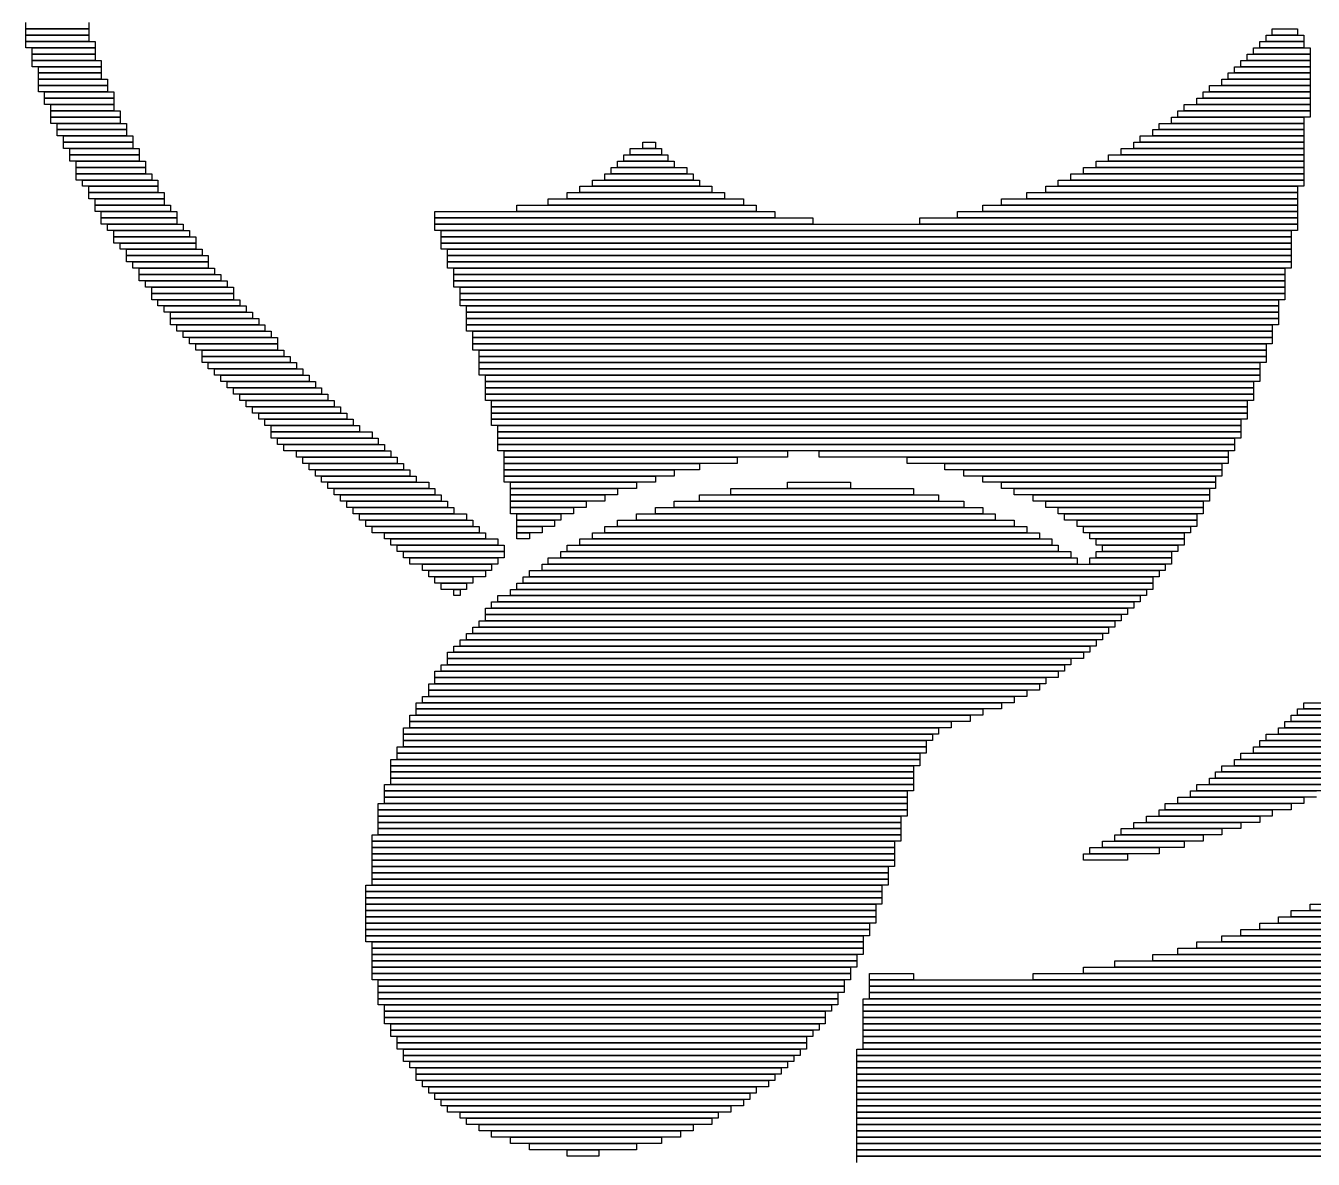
# Model space of a CAD drawing. Extents: x 179 to 881, y 71 to 994.
# Drawn here: x 182 to 386.5, y 478.5 to 658.5 of the extents above; entities that cross this region are included whole.
import ezdxf

# ---------------------------------------------------------------- set-up
doc = ezdxf.new("R2010")
doc.units = 0

msp = doc.modelspace()

# ---------------------------------------------------------------- linework, layer by layer
for p, q in [((182, 658), (182, 659)), ((192, 659), (192, 658)), ((192, 658), (182, 658)), ((182, 658), (192, 658)), ((182, 657), (182, 658)), ((192, 657), (182, 657)), ((182, 657), (192, 657)), ((182, 656), (182, 657)), ((192, 658), (192, 657)), ((192, 657), (192, 656)), ((379, 657), (385, 657)), ((379, 656), (379, 657)), ((380, 658), (384, 658)), ((380, 657), (380, 658)), ((384, 657), (380, 657)), ((384, 658), (384, 657)), ((385, 657), (385, 656)), ((192, 656), (182, 656)), ((182, 656), (193, 656)), ((182, 655), (182, 656)), ((193, 655), (182, 655)), ((183, 655), (193, 655)), ((183, 654), (183, 655)), ((193, 656), (193, 655)), ((193, 655), (193, 654)), ((377, 655), (386, 655)), ((377, 654), (377, 655)), ((378, 656), (385, 656)), ((378, 655), (378, 656)), ((385, 655), (378, 655)), ((385, 656), (379, 656)), ((385, 656), (385, 655)), ((386, 655), (386, 654)), ((193, 654), (183, 654)), ((183, 654), (193, 654)), ((183, 653), (183, 654)), ((193, 653), (183, 653)), ((183, 653), (194, 653)), ((183, 652), (183, 653)), ((193, 654), (193, 653)), ((194, 653), (194, 652)), ((375, 653), (386, 653)), ((375, 652), (375, 653)), ((376, 654), (386, 654)), ((376, 653), (376, 654)), ((386, 653), (376, 653)), ((386, 654), (377, 654)), ((386, 654), (386, 653)), ((386, 653), (386, 652)), ((194, 652), (183, 652)), ((184, 652), (194, 652)), ((184, 651), (184, 652)), ((194, 651), (184, 651)), ((184, 651), (194, 651)), ((184, 650), (184, 651)), ((194, 652), (194, 651)), ((194, 651), (194, 650)), ((373, 651), (386, 651)), ((373, 650), (373, 651)), ((374, 652), (386, 652)), ((374, 651), (374, 652)), ((386, 651), (374, 651)), ((386, 652), (375, 652)), ((386, 652), (386, 651)), ((386, 651), (386, 650)), ((194, 650), (184, 650)), ((184, 650), (195, 650)), ((184, 649), (184, 650)), ((195, 649), (184, 649)), ((184, 649), (195, 649)), ((184, 648), (184, 649)), ((195, 650), (195, 649)), ((195, 649), (195, 648)), ((370, 649), (386, 649)), ((370, 648), (370, 649)), ((372, 650), (386, 650)), ((372, 649), (372, 650)), ((386, 649), (372, 649)), ((386, 650), (373, 650)), ((386, 650), (386, 649)), ((386, 649), (386, 648)), ((195, 648), (184, 648)), ((185, 648), (196, 648)), ((185, 647), (185, 648)), ((196, 647), (185, 647)), ((185, 647), (196, 647)), ((185, 646), (185, 647)), ((196, 648), (196, 647)), ((196, 647), (196, 646)), ((368, 647), (386, 647)), ((368, 646), (368, 647)), ((369, 648), (386, 648)), ((369, 647), (369, 648)), ((386, 647), (369, 647)), ((386, 648), (370, 648)), ((386, 648), (386, 647)), ((386, 647), (386, 646)), ((196, 646), (185, 646)), ((186, 646), (196, 646)), ((186, 645), (186, 646)), ((196, 645), (186, 645)), ((186, 645), (197, 645)), ((186, 644), (186, 645)), ((196, 646), (196, 645)), ((197, 645), (197, 644)), ((365, 645), (386, 645)), ((365, 644), (365, 645)), ((366, 646), (386, 646)), ((366, 645), (366, 646)), ((386, 645), (366, 645)), ((386, 646), (368, 646)), ((386, 646), (386, 645)), ((386, 645), (386, 644)), ((197, 644), (186, 644)), ((186, 644), (197, 644)), ((186, 643), (186, 644)), ((197, 643), (186, 643)), ((187, 643), (198, 643)), ((187, 642), (187, 643)), ((197, 644), (197, 643)), ((198, 643), (198, 642)), ((362, 643), (385, 643)), ((362, 642), (362, 643)), ((364, 644), (385, 644)), ((364, 643), (364, 644)), ((385, 643), (364, 643)), ((386, 644), (365, 644)), ((385, 644), (385, 643)), ((385, 643), (385, 642)), ((198, 642), (187, 642)), ((187, 642), (198, 642)), ((187, 641), (187, 642)), ((198, 641), (187, 641)), ((188, 641), (199, 641)), ((188, 640), (188, 641)), ((198, 642), (198, 641)), ((199, 641), (199, 640)), ((359, 641), (385, 641)), ((359, 640), (359, 641)), ((361, 642), (385, 642)), ((361, 641), (361, 642)), ((385, 641), (361, 641)), ((385, 642), (362, 642)), ((385, 642), (385, 641)), ((385, 641), (385, 640)), ((199, 640), (188, 640)), ((188, 640), (199, 640)), ((188, 639), (188, 640)), ((199, 639), (188, 639)), ((189, 639), (200, 639)), ((189, 638), (189, 639)), ((199, 640), (199, 639)), ((200, 639), (200, 638)), ((278, 639), (283, 639)), ((278, 638), (278, 639)), ((280, 640), (282, 640)), ((280, 639), (280, 640)), ((282, 639), (280, 639)), ((282, 640), (282, 639)), ((283, 639), (283, 638)), ((356, 639), (385, 639)), ((356, 638), (356, 639)), ((358, 640), (385, 640)), ((358, 639), (358, 640)), ((385, 639), (358, 639)), ((385, 640), (359, 640)), ((385, 640), (385, 639)), ((385, 639), (385, 638)), ((200, 638), (189, 638)), ((189, 638), (200, 638)), ((189, 637), (189, 638)), ((200, 637), (189, 637)), ((190, 637), (201, 637)), ((190, 636), (190, 637)), ((201, 636), (190, 636)), ((190, 636), (201, 636)), ((190, 635), (190, 636)), ((200, 638), (200, 637)), ((201, 637), (201, 636)), ((201, 636), (201, 635)), ((275, 636), (287, 636)), ((275, 635), (275, 636)), ((276, 637), (285, 637)), ((276, 636), (276, 637)), ((285, 636), (276, 636)), ((277, 638), (284, 638)), ((277, 637), (277, 638)), ((284, 637), (277, 637)), ((283, 638), (278, 638)), ((284, 638), (284, 637)), ((285, 637), (285, 636)), ((287, 636), (287, 635)), ((350, 636), (385, 636)), ((350, 635), (350, 636)), ((352, 637), (385, 637)), ((352, 636), (352, 637)), ((385, 636), (352, 636)), ((354, 638), (385, 638)), ((354, 637), (354, 638)), ((385, 637), (354, 637)), ((385, 638), (356, 638)), ((385, 638), (385, 637)), ((385, 637), (385, 636)), ((385, 636), (385, 635)), ((201, 635), (190, 635)), ((190, 635), (202, 635)), ((190, 634), (190, 635)), ((202, 634), (190, 634)), ((191, 634), (203, 634)), ((191, 633), (191, 634)), ((202, 635), (202, 634)), ((203, 634), (203, 633)), ((272, 634), (289, 634)), ((272, 633), (272, 634)), ((274, 635), (288, 635)), ((274, 634), (274, 635)), ((288, 634), (274, 634)), ((287, 635), (275, 635)), ((288, 635), (288, 634)), ((289, 634), (289, 633)), ((346, 634), (385, 634)), ((346, 633), (346, 634)), ((348, 635), (385, 635)), ((348, 634), (348, 635)), ((385, 634), (348, 634)), ((385, 635), (350, 635)), ((385, 635), (385, 634)), ((385, 634), (385, 633)), ((203, 633), (191, 633)), ((192, 633), (203, 633)), ((192, 632), (192, 633)), ((203, 632), (192, 632)), ((192, 632), (204, 632)), ((192, 631), (192, 632)), ((203, 633), (203, 632)), ((204, 632), (204, 631)), ((268, 632), (293, 632)), ((268, 631), (268, 632)), ((270, 633), (291, 633)), ((270, 632), (270, 633)), ((291, 632), (270, 632)), ((289, 633), (272, 633)), ((291, 633), (291, 632)), ((293, 632), (293, 631)), ((341, 632), (384, 632)), ((341, 631), (341, 632)), ((344, 633), (384, 633)), ((344, 632), (344, 633)), ((384, 632), (344, 632)), ((385, 633), (346, 633)), ((384, 633), (384, 632)), ((384, 632), (384, 631)), ((204, 631), (192, 631)), ((193, 631), (204, 631)), ((193, 630), (193, 631)), ((204, 630), (193, 630)), ((193, 630), (205, 630)), ((193, 629), (193, 630)), ((204, 631), (204, 630)), ((205, 630), (205, 629)), ((260, 630), (298, 630)), ((260, 629), (260, 630)), ((265, 631), (296, 631)), ((265, 630), (265, 631)), ((296, 630), (265, 630)), ((293, 631), (268, 631)), ((296, 631), (296, 630)), ((298, 630), (298, 629)), ((334, 630), (384, 630)), ((334, 629), (334, 630)), ((337, 631), (384, 631)), ((337, 630), (337, 631)), ((384, 630), (337, 630)), ((384, 631), (341, 631)), ((384, 631), (384, 630)), ((384, 630), (384, 629)), ((205, 629), (193, 629)), ((194, 629), (206, 629)), ((194, 628), (194, 629)), ((206, 628), (194, 628)), ((194, 628), (206, 628)), ((194, 627), (194, 628)), ((206, 629), (206, 628)), ((206, 628), (206, 627)), ((247, 629), (301, 629)), ((247, 628), (247, 629)), ((301, 628), (247, 628)), ((247, 628), (307, 628)), ((247, 627), (247, 628)), ((298, 629), (260, 629)), ((301, 629), (301, 628)), ((307, 628), (307, 627)), ((324, 628), (384, 628)), ((324, 627), (324, 628)), ((330, 629), (384, 629)), ((330, 628), (330, 629)), ((384, 628), (330, 628)), ((384, 629), (334, 629)), ((384, 629), (384, 628)), ((384, 628), (384, 627)), ((206, 627), (194, 627)), ((195, 627), (207, 627)), ((195, 626), (195, 627)), ((207, 626), (195, 626)), ((196, 626), (208, 626)), ((196, 625), (196, 626)), ((207, 627), (207, 626)), ((208, 626), (208, 625)), ((307, 627), (247, 627)), ((247, 627), (384, 627)), ((247, 626), (247, 627)), ((384, 626), (247, 626)), ((248, 626), (383, 626)), ((248, 625), (248, 626)), ((384, 627), (324, 627)), ((383, 626), (383, 625)), ((384, 627), (384, 626)), ((208, 625), (196, 625)), ((196, 625), (209, 625)), ((196, 624), (196, 625)), ((209, 624), (196, 624)), ((197, 624), (209, 624)), ((197, 623), (197, 624)), ((209, 625), (209, 624)), ((209, 624), (209, 623)), ((383, 625), (248, 625)), ((248, 625), (383, 625)), ((248, 624), (248, 625)), ((383, 624), (248, 624)), ((248, 624), (383, 624)), ((248, 623), (248, 624)), ((383, 625), (383, 624)), ((383, 624), (383, 623)), ((209, 623), (197, 623)), ((198, 623), (210, 623)), ((198, 622), (198, 623)), ((210, 622), (198, 622)), ((198, 622), (211, 622)), ((198, 621), (198, 622)), ((210, 623), (210, 622)), ((211, 622), (211, 621)), ((383, 623), (248, 623)), ((249, 623), (383, 623)), ((249, 622), (249, 623)), ((383, 622), (249, 622)), ((249, 622), (383, 622)), ((249, 621), (249, 622)), ((383, 623), (383, 622)), ((383, 622), (383, 621)), ((211, 621), (198, 621)), ((199, 621), (211, 621)), ((199, 620), (199, 621)), ((211, 620), (199, 620)), ((200, 620), (212, 620)), ((200, 619), (200, 620)), ((211, 621), (211, 620)), ((212, 620), (212, 619)), ((383, 621), (249, 621)), ((249, 621), (383, 621)), ((249, 620), (249, 621)), ((383, 620), (249, 620)), ((250, 620), (382, 620)), ((250, 619), (250, 620)), ((382, 620), (382, 619)), ((383, 621), (383, 620)), ((212, 619), (200, 619)), ((200, 619), (213, 619)), ((200, 618), (200, 619)), ((213, 618), (200, 618)), ((201, 618), (214, 618)), ((201, 617), (201, 618)), ((213, 619), (213, 618)), ((214, 618), (214, 617)), ((382, 619), (250, 619)), ((250, 619), (382, 619)), ((250, 618), (250, 619)), ((382, 618), (250, 618)), ((250, 618), (382, 618)), ((250, 617), (250, 618)), ((382, 619), (382, 618)), ((382, 618), (382, 617)), ((214, 617), (201, 617)), ((202, 617), (215, 617)), ((202, 616), (202, 617)), ((215, 616), (202, 616)), ((202, 616), (215, 616)), ((202, 615), (202, 616)), ((215, 617), (215, 616)), ((215, 616), (215, 615)), ((382, 617), (250, 617)), ((251, 617), (382, 617)), ((251, 616), (251, 617)), ((382, 616), (251, 616)), ((251, 616), (382, 616)), ((251, 615), (251, 616)), ((382, 617), (382, 616)), ((382, 616), (382, 615)), ((215, 615), (202, 615)), ((203, 615), (216, 615)), ((203, 614), (203, 615)), ((216, 614), (203, 614)), ((204, 614), (217, 614)), ((204, 613), (204, 614)), ((216, 615), (216, 614)), ((217, 614), (217, 613)), ((382, 615), (251, 615)), ((251, 615), (381, 615)), ((251, 614), (251, 615)), ((381, 614), (251, 614)), ((252, 614), (381, 614)), ((252, 613), (252, 614)), ((381, 615), (381, 614)), ((381, 614), (381, 613)), ((217, 613), (204, 613)), ((205, 613), (218, 613)), ((205, 612), (205, 613)), ((218, 612), (205, 612)), ((205, 612), (219, 612)), ((205, 611), (205, 612)), ((218, 613), (218, 612)), ((219, 612), (219, 611)), ((381, 613), (252, 613)), ((252, 613), (381, 613)), ((252, 612), (252, 613)), ((381, 612), (252, 612)), ((252, 612), (381, 612)), ((252, 611), (252, 612)), ((381, 613), (381, 612)), ((381, 612), (381, 611)), ((219, 611), (205, 611)), ((206, 611), (220, 611)), ((206, 610), (206, 611)), ((220, 610), (206, 610)), ((207, 610), (221, 610)), ((207, 609), (207, 610)), ((220, 611), (220, 610)), ((221, 610), (221, 609)), ((381, 611), (252, 611)), ((252, 611), (380, 611)), ((252, 610), (252, 611)), ((380, 610), (252, 610)), ((253, 610), (380, 610)), ((253, 609), (253, 610)), ((380, 611), (380, 610)), ((380, 610), (380, 609)), ((221, 609), (207, 609)), ((208, 609), (222, 609)), ((208, 608), (208, 609)), ((222, 608), (208, 608)), ((209, 608), (222, 608)), ((209, 607), (209, 608)), ((222, 609), (222, 608)), ((222, 608), (222, 607)), ((380, 609), (253, 609)), ((253, 609), (380, 609)), ((253, 608), (253, 609)), ((380, 608), (253, 608)), ((253, 608), (379, 608)), ((253, 607), (253, 608)), ((379, 608), (379, 607)), ((380, 609), (380, 608)), ((222, 607), (209, 607)), ((210, 607), (223, 607)), ((210, 606), (210, 607)), ((223, 606), (210, 606)), ((210, 606), (224, 606)), ((210, 605), (210, 606)), ((223, 607), (223, 606)), ((224, 606), (224, 605)), ((379, 607), (253, 607)), ((254, 607), (379, 607)), ((254, 606), (254, 607)), ((379, 606), (254, 606)), ((254, 606), (379, 606)), ((254, 605), (254, 606)), ((379, 607), (379, 606)), ((379, 606), (379, 605)), ((224, 605), (210, 605)), ((211, 605), (225, 605)), ((211, 604), (211, 605)), ((225, 604), (211, 604)), ((212, 604), (226, 604)), ((212, 603), (212, 604)), ((225, 605), (225, 604)), ((226, 604), (226, 603)), ((379, 605), (254, 605)), ((254, 605), (378, 605)), ((254, 604), (254, 605)), ((378, 604), (254, 604)), ((254, 604), (378, 604)), ((254, 603), (254, 604)), ((378, 605), (378, 604)), ((378, 604), (378, 603)), ((226, 603), (212, 603)), ((213, 603), (227, 603)), ((213, 602), (213, 603)), ((227, 602), (213, 602)), ((214, 602), (228, 602)), ((214, 601), (214, 602)), ((227, 603), (227, 602)), ((228, 602), (228, 601)), ((378, 603), (254, 603)), ((255, 603), (378, 603)), ((255, 602), (255, 603)), ((378, 602), (255, 602)), ((255, 602), (377, 602)), ((255, 601), (255, 602)), ((377, 602), (377, 601)), ((378, 603), (378, 602)), ((228, 601), (214, 601)), ((215, 601), (229, 601)), ((215, 600), (215, 601)), ((229, 600), (215, 600)), ((216, 600), (230, 600)), ((216, 599), (216, 600)), ((229, 601), (229, 600)), ((230, 600), (230, 599)), ((377, 601), (255, 601)), ((255, 601), (377, 601)), ((255, 600), (255, 601)), ((377, 600), (255, 600)), ((255, 600), (377, 600)), ((255, 599), (255, 600)), ((377, 601), (377, 600)), ((377, 600), (377, 599)), ((230, 599), (216, 599)), ((217, 599), (231, 599)), ((217, 598), (217, 599)), ((231, 598), (217, 598)), ((218, 598), (232, 598)), ((218, 597), (218, 598)), ((231, 599), (231, 598)), ((232, 598), (232, 597)), ((377, 599), (255, 599)), ((256, 599), (376, 599)), ((256, 598), (256, 599)), ((376, 598), (256, 598)), ((256, 598), (376, 598)), ((256, 597), (256, 598)), ((376, 599), (376, 598)), ((376, 598), (376, 597)), ((232, 597), (218, 597)), ((219, 597), (233, 597)), ((219, 596), (219, 597)), ((233, 596), (219, 596)), ((220, 596), (234, 596)), ((220, 595), (220, 596)), ((233, 597), (233, 596)), ((234, 596), (234, 595)), ((376, 597), (256, 597)), ((256, 597), (376, 597)), ((256, 596), (256, 597)), ((376, 596), (256, 596)), ((256, 596), (375, 596)), ((256, 595), (256, 596)), ((375, 596), (375, 595)), ((376, 597), (376, 596)), ((234, 595), (220, 595)), ((221, 595), (235, 595)), ((221, 594), (221, 595)), ((235, 594), (221, 594)), ((221, 594), (237, 594)), ((221, 593), (221, 594)), ((235, 595), (235, 594)), ((237, 594), (237, 593)), ((375, 595), (256, 595)), ((257, 595), (375, 595)), ((257, 594), (257, 595)), ((375, 594), (257, 594)), ((257, 594), (375, 594)), ((257, 593), (257, 594)), ((375, 595), (375, 594)), ((375, 594), (375, 593)), ((237, 593), (221, 593)), ((222, 593), (238, 593)), ((222, 592), (222, 593)), ((238, 592), (222, 592)), ((223, 592), (239, 592)), ((223, 591), (223, 592)), ((238, 593), (238, 592)), ((239, 592), (239, 591)), ((375, 593), (257, 593)), ((257, 593), (374, 593)), ((257, 592), (257, 593)), ((374, 592), (257, 592)), ((257, 592), (374, 592)), ((257, 591), (257, 592)), ((374, 593), (374, 592)), ((374, 592), (374, 591)), ((239, 591), (223, 591)), ((225, 591), (240, 591)), ((225, 590), (225, 591)), ((240, 590), (225, 590)), ((226, 590), (241, 590)), ((226, 589), (226, 590)), ((241, 589), (226, 589)), ((227, 589), (242, 589)), ((227, 588), (227, 589)), ((240, 591), (240, 590)), ((241, 590), (241, 589)), ((242, 589), (242, 588)), ((374, 591), (257, 591)), ((258, 591), (303, 591)), ((258, 590), (258, 591)), ((303, 590), (258, 590)), ((258, 590), (295, 590)), ((258, 589), (258, 590)), ((295, 589), (258, 589)), ((258, 589), (289, 589)), ((258, 588), (258, 589)), ((289, 589), (289, 588)), ((295, 590), (295, 589)), ((303, 591), (303, 590)), ((308, 591), (373, 591)), ((308, 590), (308, 591)), ((373, 590), (308, 590)), ((322, 590), (373, 590)), ((322, 589), (322, 590)), ((373, 589), (322, 589)), ((328, 589), (372, 589)), ((328, 588), (328, 589)), ((372, 589), (372, 588)), ((373, 591), (373, 590)), ((373, 590), (373, 589)), ((242, 588), (227, 588)), ((228, 588), (243, 588)), ((228, 587), (228, 588)), ((243, 587), (228, 587)), ((229, 587), (244, 587)), ((229, 586), (229, 587)), ((243, 588), (243, 587)), ((244, 587), (244, 586)), ((289, 588), (258, 588)), ((258, 588), (285, 588)), ((258, 587), (258, 588)), ((285, 587), (258, 587)), ((258, 587), (282, 587)), ((258, 586), (258, 587)), ((282, 587), (282, 586)), ((285, 588), (285, 587)), ((372, 588), (328, 588)), ((331, 588), (372, 588)), ((331, 587), (331, 588)), ((372, 587), (331, 587)), ((334, 587), (371, 587)), ((334, 586), (334, 587)), ((371, 587), (371, 586)), ((372, 588), (372, 587)), ((244, 586), (229, 586)), ((230, 586), (246, 586)), ((230, 585), (230, 586)), ((246, 585), (230, 585)), ((231, 585), (247, 585)), ((231, 584), (231, 585)), ((246, 586), (246, 585)), ((247, 585), (247, 584)), ((282, 586), (258, 586)), ((259, 586), (279, 586)), ((259, 585), (259, 586)), ((279, 585), (259, 585)), ((259, 585), (276, 585)), ((259, 584), (259, 585)), ((276, 585), (276, 584)), ((279, 586), (279, 585)), ((294, 585), (323, 585)), ((294, 584), (294, 585)), ((303, 586), (313, 586)), ((303, 585), (303, 586)), ((313, 585), (303, 585)), ((313, 586), (313, 585)), ((323, 585), (323, 584)), ((371, 586), (334, 586)), ((337, 586), (371, 586)), ((337, 585), (337, 586)), ((371, 585), (337, 585)), ((339, 585), (370, 585)), ((339, 584), (339, 585)), ((370, 585), (370, 584)), ((371, 586), (371, 585)), ((247, 584), (231, 584)), ((232, 584), (248, 584)), ((232, 583), (232, 584)), ((248, 583), (232, 583)), ((233, 583), (249, 583)), ((233, 582), (233, 583)), ((248, 584), (248, 583)), ((249, 583), (249, 582)), ((276, 584), (259, 584)), ((259, 584), (274, 584)), ((259, 583), (259, 584)), ((274, 583), (259, 583)), ((259, 583), (271, 583)), ((259, 582), (259, 583)), ((271, 583), (271, 582)), ((274, 584), (274, 583)), ((285, 583), (331, 583)), ((285, 582), (285, 583)), ((289, 584), (327, 584)), ((289, 583), (289, 584)), ((327, 583), (289, 583)), ((323, 584), (294, 584)), ((327, 584), (327, 583)), ((331, 583), (331, 582)), ((370, 584), (339, 584)), ((342, 584), (370, 584)), ((342, 583), (342, 584)), ((370, 583), (342, 583)), ((344, 583), (369, 583)), ((344, 582), (344, 583)), ((369, 583), (369, 582)), ((370, 584), (370, 583)), ((249, 582), (233, 582)), ((234, 582), (250, 582)), ((234, 581), (234, 582)), ((250, 581), (234, 581)), ((235, 581), (252, 581)), ((235, 580), (235, 581)), ((250, 582), (250, 581)), ((252, 581), (252, 580)), ((271, 582), (259, 582)), ((259, 582), (269, 582)), ((259, 581), (259, 582)), ((269, 581), (259, 581)), ((260, 581), (267, 581)), ((260, 580), (260, 581)), ((267, 581), (267, 580)), ((269, 582), (269, 581)), ((279, 581), (336, 581)), ((279, 580), (279, 581)), ((282, 582), (334, 582)), ((282, 581), (282, 582)), ((334, 581), (282, 581)), ((331, 582), (285, 582)), ((334, 582), (334, 581)), ((336, 581), (336, 580)), ((369, 582), (344, 582)), ((346, 582), (369, 582)), ((346, 581), (346, 582)), ((369, 581), (346, 581)), ((347, 581), (368, 581)), ((347, 580), (347, 581)), ((368, 581), (368, 580)), ((369, 582), (369, 581)), ((252, 580), (235, 580)), ((236, 580), (253, 580)), ((236, 579), (236, 580)), ((253, 579), (236, 579)), ((237, 579), (254, 579)), ((237, 578), (237, 579)), ((253, 580), (253, 579)), ((254, 579), (254, 578)), ((267, 580), (260, 580)), ((260, 580), (266, 580)), ((260, 579), (260, 580)), ((266, 579), (260, 579)), ((260, 579), (264, 579)), ((260, 578), (260, 579)), ((264, 579), (264, 578)), ((266, 580), (266, 579)), ((274, 579), (341, 579)), ((274, 578), (274, 579)), ((276, 580), (339, 580)), ((276, 579), (276, 580)), ((339, 579), (276, 579)), ((336, 580), (279, 580)), ((339, 580), (339, 579)), ((341, 579), (341, 578)), ((368, 580), (347, 580)), ((349, 580), (368, 580)), ((349, 579), (349, 580)), ((368, 579), (349, 579)), ((350, 579), (367, 579)), ((350, 578), (350, 579)), ((367, 579), (367, 578)), ((368, 580), (368, 579)), ((254, 578), (237, 578)), ((239, 578), (255, 578)), ((239, 577), (239, 578)), ((255, 577), (239, 577)), ((240, 577), (257, 577)), ((240, 576), (240, 577)), ((255, 578), (255, 577)), ((257, 577), (257, 576)), ((264, 578), (260, 578)), ((260, 578), (262, 578)), ((260, 577), (260, 578)), ((262, 577), (260, 577)), ((262, 578), (262, 577)), ((270, 577), (345, 577)), ((270, 576), (270, 577)), ((272, 578), (343, 578)), ((272, 577), (272, 578)), ((343, 577), (272, 577)), ((341, 578), (274, 578)), ((343, 578), (343, 577)), ((345, 577), (345, 576)), ((367, 578), (350, 578)), ((351, 578), (366, 578)), ((351, 577), (351, 578)), ((366, 577), (351, 577)), ((352, 577), (366, 577)), ((352, 576), (352, 577)), ((366, 578), (366, 577)), ((366, 577), (366, 576)), ((257, 576), (240, 576)), ((241, 576), (258, 576)), ((241, 575), (241, 576)), ((258, 575), (241, 575)), ((242, 575), (258, 575)), ((242, 574), (242, 575)), ((258, 576), (258, 575)), ((258, 575), (258, 574)), ((267, 575), (348, 575)), ((267, 574), (267, 575)), ((268, 576), (346, 576)), ((268, 575), (268, 576)), ((346, 575), (268, 575)), ((345, 576), (270, 576)), ((346, 576), (346, 575)), ((348, 575), (348, 574)), ((366, 576), (352, 576)), ((352, 575), (364, 575)), ((352, 574), (352, 575)), ((353, 576), (365, 576)), ((353, 575), (353, 576)), ((365, 575), (353, 575)), ((364, 575), (364, 574)), ((365, 576), (365, 575)), ((258, 574), (242, 574)), ((243, 574), (257, 574)), ((243, 573), (243, 574)), ((257, 573), (243, 573)), ((245, 573), (256, 573)), ((245, 572), (245, 573)), ((256, 573), (256, 572)), ((257, 574), (257, 573)), ((264, 573), (363, 573)), ((264, 572), (264, 573)), ((265, 574), (349, 574)), ((265, 573), (265, 574)), ((349, 573), (265, 573)), ((348, 574), (267, 574)), ((349, 574), (349, 573)), ((351, 574), (364, 574)), ((351, 573), (351, 574)), ((364, 573), (351, 573)), ((364, 574), (352, 574)), ((363, 573), (363, 572)), ((364, 574), (364, 573)), ((256, 572), (245, 572)), ((246, 572), (255, 572)), ((246, 571), (246, 572)), ((255, 571), (246, 571)), ((247, 571), (253, 571)), ((247, 570), (247, 571)), ((253, 571), (253, 570)), ((255, 572), (255, 571)), ((261, 571), (361, 571)), ((261, 570), (261, 571)), ((262, 572), (362, 572)), ((262, 571), (262, 572)), ((362, 571), (262, 571)), ((363, 572), (264, 572)), ((361, 571), (361, 570)), ((362, 572), (362, 571)), ((253, 570), (247, 570)), ((248, 570), (252, 570)), ((248, 569), (248, 570)), ((252, 569), (248, 569)), ((250, 569), (251, 569)), ((250, 568), (250, 569)), ((251, 569), (251, 568)), ((252, 570), (252, 569)), ((259, 569), (360, 569)), ((259, 568), (259, 569)), ((260, 570), (361, 570)), ((260, 569), (260, 570)), ((361, 569), (260, 569)), ((361, 570), (261, 570)), ((360, 569), (360, 568)), ((361, 570), (361, 569)), ((251, 568), (250, 568)), ((256, 567), (358, 567)), ((256, 566), (256, 567)), ((257, 568), (359, 568)), ((257, 567), (257, 568)), ((359, 567), (257, 567)), ((360, 568), (259, 568)), ((358, 567), (358, 566)), ((359, 568), (359, 567)), ((255, 566), (357, 566)), ((255, 565), (255, 566)), ((357, 565), (255, 565)), ((255, 565), (356, 565)), ((255, 564), (255, 565)), ((358, 566), (256, 566)), ((356, 565), (356, 564)), ((357, 566), (357, 565)), ((253, 563), (354, 563)), ((253, 562), (253, 563)), ((254, 564), (355, 564)), ((254, 563), (254, 564)), ((355, 563), (254, 563)), ((356, 564), (255, 564)), ((354, 563), (354, 562)), ((355, 564), (355, 563)), ((251, 561), (352, 561)), ((251, 560), (251, 561)), ((252, 562), (353, 562)), ((252, 561), (252, 562)), ((353, 561), (252, 561)), ((354, 562), (253, 562)), ((352, 561), (352, 560)), ((353, 562), (353, 561)), ((249, 559), (350, 559)), ((249, 558), (249, 559)), ((250, 560), (351, 560)), ((250, 559), (250, 560)), ((351, 559), (250, 559)), ((352, 560), (251, 560)), ((350, 559), (350, 558)), ((351, 560), (351, 559)), ((248, 557), (347, 557)), ((248, 556), (248, 557)), ((350, 558), (249, 558)), ((249, 558), (348, 558)), ((249, 557), (249, 558)), ((348, 557), (249, 557)), ((347, 557), (347, 556)), ((348, 558), (348, 557)), ((247, 556), (346, 556)), ((247, 555), (247, 556)), ((346, 555), (247, 555)), ((247, 555), (344, 555)), ((247, 554), (247, 555)), ((347, 556), (248, 556)), ((344, 555), (344, 554)), ((346, 556), (346, 555)), ((246, 554), (343, 554)), ((246, 553), (246, 554)), ((343, 553), (246, 553)), ((246, 553), (341, 553)), ((246, 552), (246, 553)), ((344, 554), (247, 554)), ((341, 553), (341, 552)), ((343, 554), (343, 553)), ((244, 551), (337, 551)), ((244, 550), (244, 551)), ((245, 552), (339, 552)), ((245, 551), (245, 552)), ((339, 551), (245, 551)), ((341, 552), (246, 552)), ((337, 551), (337, 550)), ((339, 552), (339, 551)), ((385, 551), (414, 551)), ((385, 550), (385, 551)), ((243, 549), (332, 549)), ((243, 548), (243, 549)), ((337, 550), (244, 550)), ((244, 550), (334, 550)), ((244, 549), (244, 550)), ((334, 549), (244, 549)), ((332, 549), (332, 548)), ((334, 550), (334, 549)), ((383, 549), (411, 549)), ((383, 548), (383, 549)), ((384, 550), (412, 550)), ((384, 549), (384, 550)), ((412, 549), (384, 549)), ((414, 550), (385, 550)), ((242, 547), (327, 547)), ((242, 546), (242, 547)), ((332, 548), (243, 548)), ((243, 548), (329, 548)), ((243, 547), (243, 548)), ((329, 547), (243, 547)), ((327, 547), (327, 546)), ((329, 548), (329, 547)), ((381, 547), (407, 547)), ((381, 546), (381, 547)), ((382, 548), (409, 548)), ((382, 547), (382, 548)), ((409, 547), (382, 547)), ((411, 548), (383, 548)), ((241, 544), (325, 544)), ((241, 543), (241, 544)), ((327, 546), (242, 546)), ((242, 546), (326, 546)), ((242, 545), (242, 546)), ((326, 545), (242, 545)), ((242, 545), (325, 545)), ((242, 544), (242, 545)), ((325, 544), (242, 544)), ((325, 545), (325, 544)), ((325, 544), (325, 543)), ((326, 546), (326, 545)), ((377, 544), (402, 544)), ((377, 543), (377, 544)), ((378, 545), (403, 545)), ((378, 544), (378, 545)), ((403, 544), (378, 544)), ((379, 546), (405, 546)), ((379, 545), (379, 546)), ((405, 545), (379, 545)), ((407, 546), (381, 546)), ((240, 542), (324, 542)), ((240, 541), (240, 542)), ((325, 543), (241, 543)), ((241, 543), (324, 543)), ((241, 542), (241, 543)), ((324, 542), (241, 542)), ((324, 543), (324, 542)), ((324, 542), (324, 541)), ((374, 542), (398, 542)), ((374, 541), (374, 542)), ((375, 543), (400, 543)), ((375, 542), (375, 543)), ((400, 542), (375, 542)), ((402, 543), (377, 543)), ((324, 541), (240, 541)), ((240, 541), (323, 541)), ((240, 540), (240, 541)), ((323, 540), (240, 540)), ((240, 540), (323, 540)), ((240, 539), (240, 540)), ((323, 541), (323, 540)), ((323, 540), (323, 539)), ((371, 540), (394, 540)), ((371, 539), (371, 540)), ((372, 541), (396, 541)), ((372, 540), (372, 541)), ((396, 540), (372, 540)), ((398, 541), (374, 541)), ((239, 538), (323, 538)), ((239, 537), (239, 538)), ((323, 539), (240, 539)), ((240, 539), (323, 539)), ((240, 538), (240, 539)), ((323, 538), (240, 538)), ((323, 539), (323, 538)), ((323, 538), (323, 537)), ((368, 538), (390, 538)), ((368, 537), (368, 538)), ((370, 539), (392, 539)), ((370, 538), (370, 539)), ((392, 538), (370, 538)), ((394, 539), (371, 539)), ((323, 537), (239, 537)), ((239, 537), (322, 537)), ((239, 536), (239, 537)), ((322, 536), (239, 536)), ((239, 536), (322, 536)), ((239, 535), (239, 536)), ((322, 537), (322, 536)), ((322, 536), (322, 535)), ((365, 536), (385, 536)), ((365, 535), (365, 536)), ((367, 537), (387, 537)), ((367, 536), (367, 537)), ((387, 536), (367, 536)), ((390, 537), (368, 537)), ((385, 536), (385, 535)), ((238, 535), (322, 535)), ((238, 534), (238, 535)), ((322, 534), (238, 534)), ((238, 534), (322, 534)), ((238, 533), (238, 534)), ((322, 535), (239, 535)), ((322, 535), (322, 534)), ((322, 534), (322, 533)), ((362, 534), (380, 534)), ((362, 533), (362, 534)), ((363, 535), (383, 535)), ((363, 534), (363, 535)), ((383, 534), (363, 534)), ((385, 535), (365, 535)), ((380, 534), (380, 533)), ((383, 535), (383, 534)), ((322, 533), (238, 533)), ((238, 533), (321, 533)), ((238, 532), (238, 533)), ((321, 532), (238, 532)), ((238, 532), (321, 532)), ((238, 531), (238, 532)), ((321, 533), (321, 532)), ((321, 532), (321, 531)), ((358, 532), (375, 532)), ((358, 531), (358, 532)), ((360, 533), (378, 533)), ((360, 532), (360, 533)), ((378, 532), (360, 532)), ((380, 533), (362, 533)), ((375, 532), (375, 531)), ((378, 533), (378, 532)), ((237, 530), (321, 530)), ((237, 529), (237, 530)), ((321, 531), (238, 531)), ((238, 531), (321, 531)), ((238, 530), (238, 531)), ((321, 530), (238, 530)), ((321, 531), (321, 530)), ((321, 530), (321, 529)), ((355, 530), (369, 530)), ((355, 529), (355, 530)), ((356, 531), (372, 531)), ((356, 530), (356, 531)), ((372, 530), (356, 530)), ((375, 531), (358, 531)), ((369, 530), (369, 529)), ((372, 531), (372, 530)), ((321, 529), (237, 529)), ((237, 529), (320, 529)), ((237, 528), (237, 529)), ((320, 528), (237, 528)), ((237, 528), (320, 528)), ((237, 527), (237, 528)), ((320, 529), (320, 528)), ((320, 528), (320, 527)), ((351, 528), (362, 528)), ((351, 527), (351, 528)), ((353, 529), (366, 529)), ((353, 528), (353, 529)), ((366, 528), (353, 528)), ((369, 529), (355, 529)), ((362, 528), (362, 527)), ((366, 529), (366, 528)), ((320, 527), (237, 527)), ((237, 527), (320, 527)), ((237, 526), (237, 527)), ((320, 526), (237, 526)), ((237, 526), (320, 526)), ((237, 525), (237, 526)), ((320, 527), (320, 526)), ((320, 526), (320, 525)), ((350, 527), (357, 527)), ((350, 526), (350, 527)), ((357, 526), (350, 526)), ((362, 527), (351, 527)), ((357, 527), (357, 526)), ((320, 525), (237, 525)), ((237, 525), (319, 525)), ((237, 524), (237, 525)), ((319, 524), (237, 524)), ((237, 524), (319, 524)), ((237, 523), (237, 524)), ((319, 525), (319, 524)), ((319, 524), (319, 523)), ((236, 522), (318, 522)), ((236, 521), (236, 522)), ((319, 523), (237, 523)), ((237, 523), (319, 523)), ((237, 522), (237, 523)), ((319, 522), (237, 522)), ((318, 522), (318, 521)), ((319, 523), (319, 522)), ((318, 521), (236, 521)), ((236, 521), (318, 521)), ((236, 520), (236, 521)), ((318, 520), (236, 520)), ((236, 520), (318, 520)), ((236, 519), (236, 520)), ((318, 521), (318, 520)), ((318, 520), (318, 519)), ((318, 519), (236, 519)), ((236, 519), (317, 519)), ((236, 518), (236, 519)), ((317, 518), (236, 518)), ((236, 518), (317, 518)), ((236, 517), (236, 518)), ((317, 519), (317, 518)), ((317, 518), (317, 517)), ((383, 518), (846, 518)), ((383, 517), (383, 518)), ((386, 519), (847, 519)), ((386, 518), (386, 519)), ((847, 518), (386, 518)), ((317, 517), (236, 517)), ((236, 517), (317, 517)), ((236, 516), (236, 517)), ((317, 516), (236, 516)), ((236, 516), (316, 516)), ((236, 515), (236, 516)), ((316, 516), (316, 515)), ((317, 517), (317, 516)), ((378, 516), (845, 516)), ((378, 515), (378, 516)), ((381, 517), (846, 517)), ((381, 516), (381, 517)), ((846, 516), (381, 516)), ((846, 517), (383, 517)), ((316, 515), (236, 515)), ((236, 515), (316, 515)), ((236, 514), (236, 515)), ((316, 514), (236, 514)), ((236, 514), (315, 514)), ((236, 513), (236, 514)), ((315, 514), (315, 513)), ((316, 515), (316, 514)), ((372, 514), (843, 514)), ((372, 513), (372, 514)), ((375, 515), (844, 515)), ((375, 514), (375, 515)), ((844, 514), (375, 514)), ((845, 515), (378, 515)), ((315, 513), (236, 513)), ((237, 513), (315, 513)), ((237, 512), (237, 513)), ((315, 512), (237, 512)), ((237, 512), (315, 512)), ((237, 511), (237, 512)), ((315, 513), (315, 512)), ((315, 512), (315, 511)), ((365, 512), (841, 512)), ((365, 511), (365, 512)), ((368, 513), (842, 513)), ((368, 512), (368, 513)), ((842, 512), (368, 512)), ((843, 513), (372, 513)), ((315, 511), (237, 511)), ((237, 511), (314, 511)), ((237, 510), (237, 511)), ((314, 510), (237, 510)), ((237, 510), (314, 510)), ((237, 509), (237, 510)), ((314, 511), (314, 510)), ((314, 510), (314, 509)), ((355, 510), (839, 510)), ((355, 509), (355, 510)), ((361, 511), (840, 511)), ((361, 510), (361, 511)), ((840, 510), (361, 510)), ((841, 511), (365, 511)), ((314, 509), (237, 509)), ((237, 509), (313, 509)), ((237, 508), (237, 509)), ((313, 508), (237, 508)), ((237, 508), (313, 508)), ((237, 507), (237, 508)), ((313, 509), (313, 508)), ((313, 508), (313, 507)), ((316, 508), (323, 508)), ((316, 507), (316, 508)), ((323, 508), (323, 507)), ((342, 508), (837, 508)), ((342, 507), (342, 508)), ((350, 509), (838, 509)), ((350, 508), (350, 509)), ((838, 508), (350, 508)), ((839, 509), (355, 509)), ((313, 507), (237, 507)), ((238, 507), (312, 507)), ((238, 506), (238, 507)), ((312, 506), (238, 506)), ((238, 506), (312, 506)), ((238, 505), (238, 506)), ((312, 507), (312, 506)), ((312, 506), (312, 505)), ((323, 507), (316, 507)), ((316, 507), (836, 507)), ((316, 506), (316, 507)), ((836, 506), (316, 506)), ((316, 506), (835, 506)), ((316, 505), (316, 506)), ((837, 507), (342, 507)), ((312, 505), (238, 505)), ((238, 505), (311, 505)), ((238, 504), (238, 505)), ((311, 504), (238, 504)), ((238, 504), (311, 504)), ((238, 503), (238, 504)), ((311, 505), (311, 504)), ((311, 504), (311, 503)), ((315, 504), (832, 504)), ((315, 503), (315, 504)), ((835, 505), (316, 505)), ((316, 505), (834, 505)), ((316, 504), (316, 505)), ((834, 504), (316, 504)), ((311, 503), (238, 503)), ((239, 503), (310, 503)), ((239, 502), (239, 503)), ((310, 502), (239, 502)), ((239, 502), (309, 502)), ((239, 501), (239, 502)), ((309, 502), (309, 501)), ((310, 503), (310, 502)), ((832, 503), (315, 503)), ((315, 503), (831, 503)), ((315, 502), (315, 503)), ((831, 502), (315, 502)), ((315, 502), (830, 502)), ((315, 501), (315, 502)), ((309, 501), (239, 501)), ((239, 501), (309, 501)), ((239, 500), (239, 501)), ((309, 500), (239, 500)), ((240, 500), (308, 500)), ((240, 499), (240, 500)), ((308, 499), (240, 499)), ((240, 499), (307, 499)), ((240, 498), (240, 499)), ((307, 499), (307, 498)), ((308, 500), (308, 499)), ((309, 501), (309, 500)), ((830, 501), (315, 501)), ((315, 501), (829, 501)), ((315, 500), (315, 501)), ((829, 500), (315, 500)), ((315, 500), (828, 500)), ((315, 499), (315, 500)), ((828, 499), (315, 499)), ((315, 499), (826, 499)), ((315, 498), (315, 499)), ((307, 498), (240, 498)), ((241, 498), (306, 498)), ((241, 497), (241, 498)), ((306, 497), (241, 497)), ((241, 497), (306, 497)), ((241, 496), (241, 497)), ((306, 498), (306, 497)), ((306, 497), (306, 496)), ((826, 498), (315, 498)), ((315, 498), (825, 498)), ((315, 497), (315, 498)), ((825, 497), (315, 497)), ((315, 497), (824, 497)), ((315, 496), (315, 497)), ((306, 496), (241, 496)), ((242, 496), (305, 496)), ((242, 495), (242, 496)), ((305, 495), (242, 495)), ((242, 495), (304, 495)), ((242, 494), (242, 495)), ((304, 495), (304, 494)), ((305, 496), (305, 495)), ((314, 496), (822, 496)), ((314, 495), (314, 496)), ((822, 495), (314, 495)), ((314, 495), (821, 495)), ((314, 494), (314, 495)), ((824, 496), (315, 496)), ((304, 494), (242, 494)), ((243, 494), (303, 494)), ((243, 493), (243, 494)), ((303, 493), (243, 493)), ((244, 493), (302, 493)), ((244, 492), (244, 493)), ((302, 493), (302, 492)), ((303, 494), (303, 493)), ((821, 494), (314, 494)), ((314, 494), (820, 494)), ((314, 493), (314, 494)), ((820, 493), (314, 493)), ((314, 493), (818, 493)), ((314, 492), (314, 493)), ((302, 492), (244, 492)), ((244, 492), (301, 492)), ((244, 491), (244, 492)), ((301, 491), (244, 491)), ((245, 491), (300, 491)), ((245, 490), (245, 491)), ((300, 491), (300, 490)), ((301, 492), (301, 491)), ((818, 492), (314, 492)), ((314, 492), (818, 492)), ((314, 491), (314, 492)), ((818, 491), (314, 491)), ((314, 491), (819, 491)), ((314, 490), (314, 491)), ((300, 490), (245, 490)), ((246, 490), (298, 490)), ((246, 489), (246, 490)), ((298, 489), (246, 489)), ((247, 489), (297, 489)), ((247, 488), (247, 489)), ((297, 489), (297, 488)), ((298, 490), (298, 489)), ((819, 490), (314, 490)), ((314, 490), (819, 490)), ((314, 489), (314, 490)), ((819, 489), (314, 489)), ((314, 489), (820, 489)), ((314, 488), (314, 489)), ((297, 488), (247, 488)), ((248, 488), (296, 488)), ((248, 487), (248, 488)), ((296, 487), (248, 487)), ((249, 487), (294, 487)), ((249, 486), (249, 487)), ((294, 487), (294, 486)), ((296, 488), (296, 487)), ((820, 488), (314, 488)), ((314, 488), (820, 488)), ((314, 487), (314, 488)), ((820, 487), (314, 487)), ((314, 487), (821, 487)), ((314, 486), (314, 487)), ((294, 486), (249, 486)), ((251, 486), (292, 486)), ((251, 485), (251, 486)), ((292, 485), (251, 485)), ((252, 485), (291, 485)), ((252, 484), (252, 485)), ((291, 485), (291, 484)), ((292, 486), (292, 485)), ((821, 486), (314, 486)), ((314, 486), (821, 486)), ((314, 485), (314, 486)), ((821, 485), (314, 485)), ((314, 485), (822, 485)), ((314, 484), (314, 485)), ((291, 484), (252, 484)), ((254, 484), (288, 484)), ((254, 483), (254, 484)), ((288, 483), (254, 483)), ((256, 483), (286, 483)), ((256, 482), (256, 483)), ((286, 483), (286, 482)), ((288, 484), (288, 483)), ((822, 484), (314, 484)), ((314, 484), (822, 484)), ((314, 483), (314, 484)), ((822, 483), (314, 483)), ((314, 483), (823, 483)), ((314, 482), (314, 483)), ((286, 482), (256, 482)), ((259, 482), (283, 482)), ((259, 481), (259, 482)), ((283, 481), (259, 481)), ((262, 481), (279, 481)), ((262, 480), (262, 481)), ((279, 481), (279, 480)), ((283, 482), (283, 481)), ((823, 482), (314, 482)), ((314, 482), (823, 482)), ((314, 481), (314, 482)), ((823, 481), (314, 481)), ((314, 481), (824, 481)), ((314, 480), (314, 481)), ((279, 480), (262, 480)), ((268, 480), (273, 480)), ((268, 479), (268, 480)), ((273, 479), (268, 479)), ((273, 480), (273, 479)), ((824, 480), (314, 480)), ((314, 480), (824, 480)), ((314, 479), (314, 480)), ((824, 479), (314, 479)), ((314, 479), (825, 479)), ((314, 478), (314, 479))]:
    msp.add_line(p, q)

doc.saveas('drawing.dxf')
